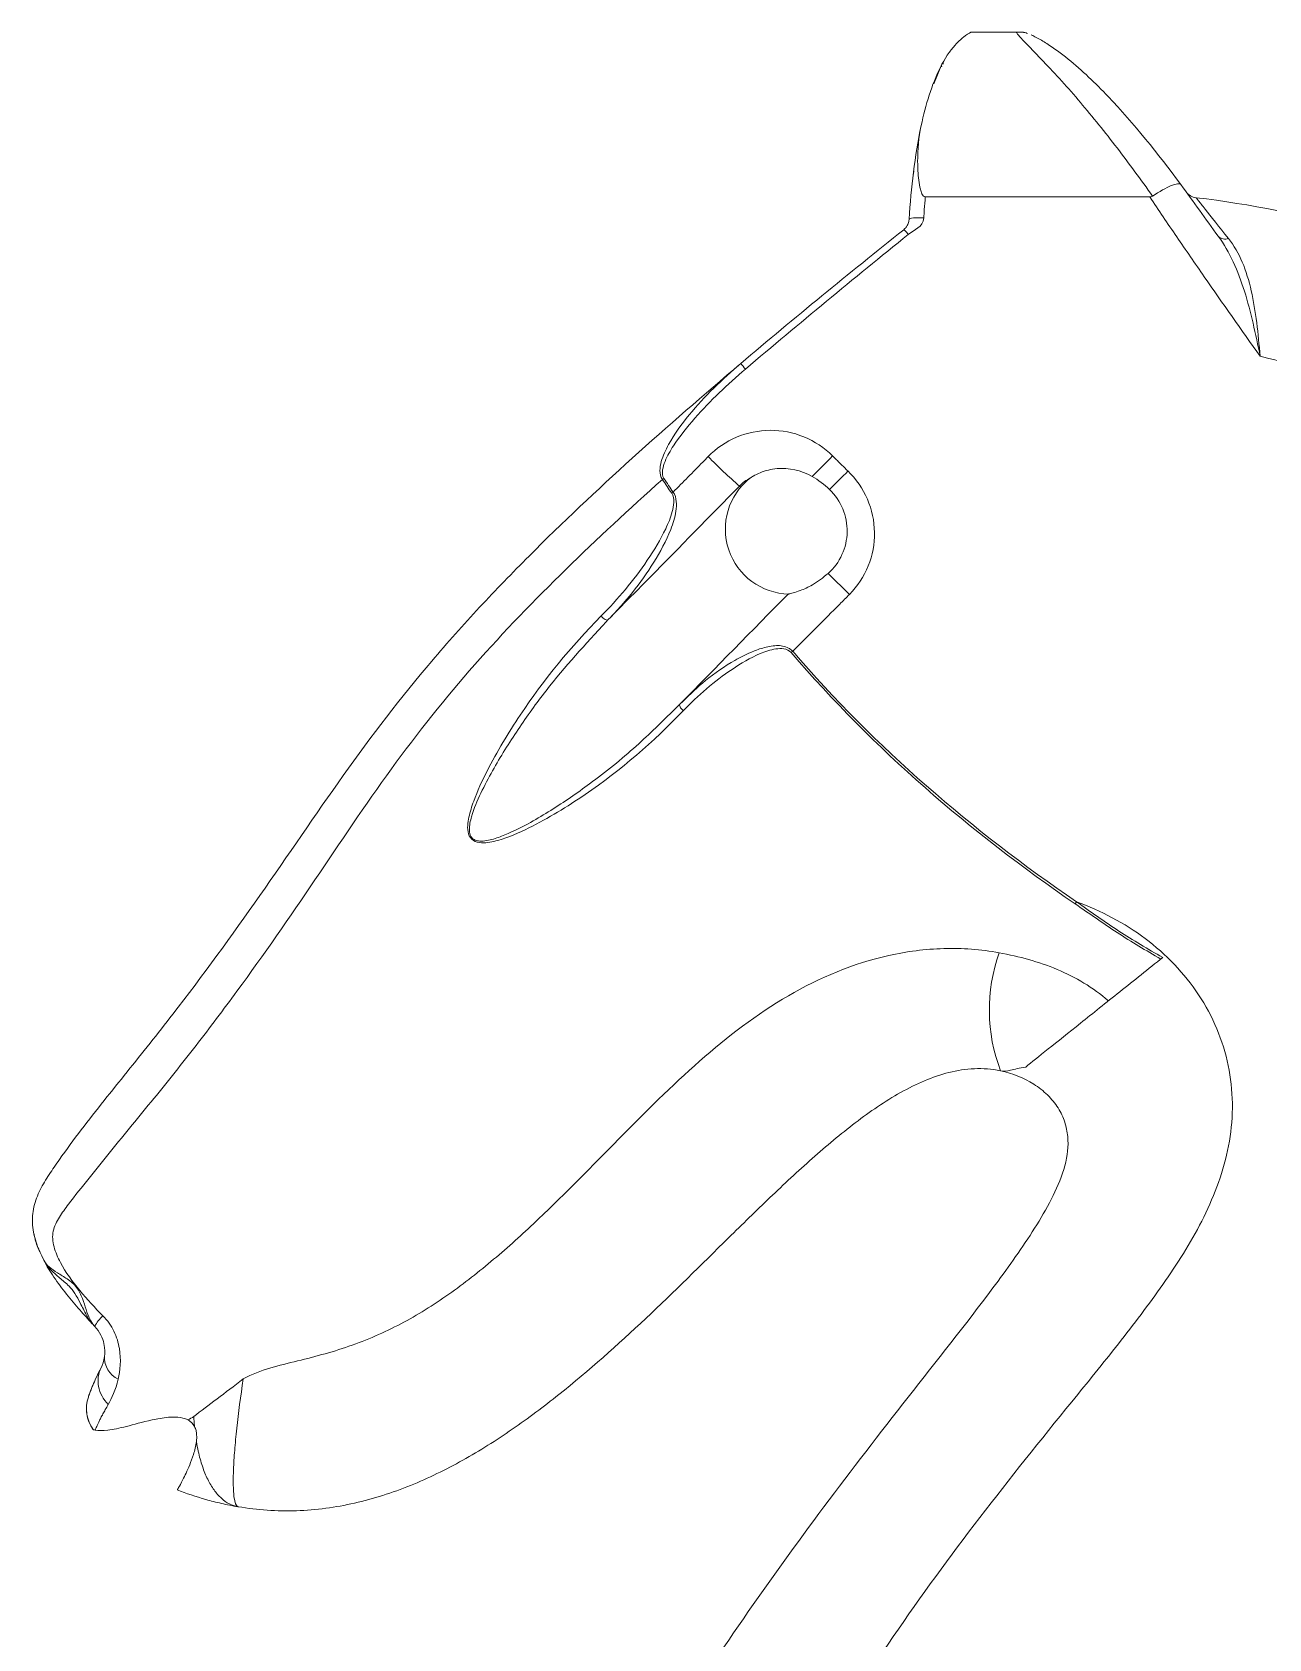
# Paper-space layout '_Left' of a CAD drawing. Header units: millimetres. Extents: x -15 to 40.7, y -14.6 to 59.
# Drawn here: x -14.69 to 2.24, y 37 to 59 of the extents above; entities that cross this region are included whole.
import ezdxf

# ---------------------------------------------------------------- set-up
doc = ezdxf.new("R2010")
doc.units = ezdxf.units.MM

psp = doc.layouts.new('_Left')

# ---------------------------------------------------------------- linework, layer by layer
at = {"color": 7, "linetype": 'Continuous', "lineweight": 15}
for p, q in [((-1.84, 59), (-1.221, 59)), ((-2.236, 58.56), (-2.346, 58.292)), ((-2.623, 57.096), (-2.635, 57.005)), ((0.609, 56.743), (-2.464, 56.743)), ((-6.064, 52.875), (-6.043, 52.888)), ((-5.937, 52.687), (-5.917, 52.701)), ((-5.009, 52.784), (-5.009, 52.784)), ((-3.794, 51.588), (-3.503, 51.301)), ((-6.811, 50.951), (-6.833, 50.926)), ((-6.764, 50.998), (-6.747, 51.016)), ((-4.28, 50.522), (-4.3, 50.504)), ((-5.895, 49.731), (-5.826, 49.796)), ((-5.826, 49.796), (-5.786, 49.834)), ((-13.758, 41.168), (-13.748, 41.15))]:
    psp.add_line(p, q, dxfattribs=at)
at = {"color": 8, "linetype": 'Continuous', "lineweight": 15}
psp.add_line((-4.992, 52.768), (-5.009, 52.784), dxfattribs=at)
at = {"color": 8, "linetype": 'Continuous', "lineweight": 15, "flags": 128}
for points in [[(-2.236, 58.56), (-2.24, 58.541), (-2.239, 58.526)], [(-2.211, 58.603), (-2.219, 58.579), (-2.22, 58.563)]]:
    psp.add_lwpolyline(points, dxfattribs=at)
at = {"color": 7, "linetype": 'Continuous', "lineweight": 15, "flags": 128}
for points in [[(-6.811, 50.951), (-6.816, 50.948), (-6.824, 50.948), (-6.835, 50.951), (-6.847, 50.957), (-6.861, 50.965), (-6.876, 50.976), (-6.891, 50.989), (-6.905, 51.003)], [(-5.826, 49.796), (-5.829, 49.791), (-5.83, 49.784), (-5.827, 49.774), (-5.822, 49.763), (-5.814, 49.75), (-5.804, 49.736), (-5.791, 49.722), (-5.778, 49.708)]]:
    psp.add_lwpolyline(points, dxfattribs=at)
at = {"color": 7, "linetype": 'Continuous', "lineweight": 15}
for centre, radius, start, end in [((1.268, 56.932), 0.2, 216.1621, 263.1686), ((1.641, 56.293), 0.128, 223.3358, 291.1071), ((-0.556, 58.123), 5.751, 219.5287, 220.5302), ((-21.15, 70.288), 24.402, 314.6079, 315.5401), ((-4.313, 52.195), 0.889, 128.3672, 268.7198), ((-21.841, 70.978), 25.673, 314.7263, 315.5221), ((0.734, 46.306), 1.376, 145.1144, 146.5021), ((0.743, 45.611), 2.33, 160.3593, 200.9361), ((-13.443, 41.089), 0.437, 130.1487, 154.2835), ((-13.369, 40.856), 0.335, 177.893, 243.7681), ((-13.451, 40.152), 0.5, 161.4431, 214.7145)]:
    psp.add_arc(centre, radius, start, end, dxfattribs=at)
at = {"color": 8, "linetype": 'Continuous', "lineweight": 15}
psp.add_arc((0.103, 58.609), 7.751, 224.3777, 228.7306, dxfattribs=at)
at = {"color": 7, "linetype": 'Continuous', "lineweight": 15}
for points, knots in [([(-2.521, 57.72), (-2.459, 58.005), (-2.376, 58.283), (-2.199, 58.634), (-2.13, 58.739), (-2.018, 58.865), (-1.979, 58.902), (-1.902, 58.962), (-1.865, 58.986), (-1.84, 59)], [0, 0, 0, 0, 0.5, 0.5, 0.75, 0.75, 0.875, 0.875, 1, 1, 1, 1]), ([(0.648, 56.754), (0.489, 56.979), (0.327, 57.199), (-0.002, 57.629), (-0.171, 57.839), (-0.511, 58.237), (-0.683, 58.427), (-0.929, 58.685), (-1.01, 58.768), (-1.148, 58.912), (-1.201, 58.974), (-1.222, 59)], [0, 0, 0, 0, 0.25, 0.25, 0.5, 0.5, 0.75, 0.75, 0.875, 0.875, 1, 1, 1, 1]), ([(-1.222, 59), (-1.212, 59), (-1.192, 59), (-1.165, 59), (-1.141, 59), (-1.122, 59), (-1.114, 59), (-1.119, 59), (-1.12, 59)], [0, 0, 0, 0, 0.1389662, 0.2780713, 0.4154462, 0.6262382, 0.963959, 1, 1, 1, 1]), ([(-1.065, 58.982), (-1.073, 58.985), (-1.091, 58.992), (-1.11, 58.994), (-1.121, 58.995)], [0, 0, 0, 0, 0.451294, 1, 1, 1, 1]), ([(-1.077, 58.986), (-1.08, 58.988), (-1.093, 58.993), (-1.108, 58.994), (-1.12, 58.995)], [0, 0, 0, 0, 0.215693, 1, 1, 1, 1]), ([(-1.005, 58.959), (-1.018, 58.965), (-1.019, 58.965), (-0.991, 58.952), (-0.969, 58.941), (-0.9, 58.904), (-0.85, 58.875), (-0.701, 58.78), (-0.602, 58.708), (-0.316, 58.477), (-0.135, 58.302), (0.393, 57.747), (0.72, 57.337), (1.034, 56.913)], [0, 0, 0, 0, 0.03125, 0.03125, 0.0625, 0.0625, 0.125, 0.125, 0.25, 0.25, 0.5, 0.5, 1, 1, 1, 1]), ([(-2.132, 58.727), (-2.129, 58.731), (-2.126, 58.735), (-2.126, 58.734), (-2.127, 58.733), (-2.127, 58.733)], [0, 0, 0, 0, 0.842609, 0.965836, 1, 1, 1, 1]), ([(-2.685, 56.438), (-2.671, 56.655), (-2.652, 56.869), (-2.6, 57.296), (-2.566, 57.509), (-2.521, 57.72)], [0, 0, 0, 0, 0.5, 0.5, 1, 1, 1, 1]), ([(-2.521, 57.72), (-2.555, 57.56), (-2.57, 57.394), (-2.568, 57.142), (-2.564, 57.057), (-2.548, 56.931), (-2.541, 56.889), (-2.525, 56.827), (-2.518, 56.806), (-2.505, 56.777), (-2.499, 56.767), (-2.485, 56.751), (-2.476, 56.743), (-2.464, 56.743)], [0, 0, 0, 0, 0.5, 0.5, 0.75, 0.75, 0.875, 0.875, 0.9375, 0.9375, 0.96875, 0.96875, 1, 1, 1, 1]), ([(0.648, 56.754), (0.742, 56.818), (0.833, 56.869), (0.973, 56.927), (1.02, 56.932), (1.034, 56.913)], [0, 0, 0, 0, 0.5, 0.5, 1, 1, 1, 1]), ([(-2.464, 56.743), (-2.464, 56.743), (-2.464, 56.743), (-2.464, 56.743), (-2.469, 56.686), (-2.474, 56.628), (-2.478, 56.571), (-2.48, 56.532), (-2.483, 56.494), (-2.486, 56.456)], [-0.00000006, -0.00000006, -0.00000006, -0.00000006, 0, 0, 0, 0.0001761032, 0.0001761032, 0.0001761032, 0.0002926438, 0.0002926438, 0.0002926438, 0.0002926438]), ([(0.609, 56.743), (0.616, 56.743), (0.624, 56.744), (0.631, 56.746), (0.637, 56.748), (0.643, 56.751), (0.648, 56.754)], [0, 0, 0, 0, 0.00002252998, 0.00002252998, 0.00002252998, 0.00004142278, 0.00004142278, 0.00004142278, 0.00004142278]), ([(2.122, 54.561), (1.865, 54.923), (1.609, 55.286), (1.23, 55.833), (1.104, 56.015), (0.855, 56.379), (0.733, 56.563), (0.609, 56.743)], [0, 0, 0, 0, 0.5, 0.5, 0.75, 0.75, 1, 1, 1, 1]), ([(1.245, 56.733), (1.991, 56.644), (2.721, 56.5), (4.141, 56.084), (4.832, 55.814), (5.833, 55.29), (6.158, 55.097), (6.778, 54.681), (7.075, 54.456), (7.642, 53.975), (7.913, 53.718), (8.427, 53.172), (8.671, 52.881), (9.348, 51.982), (9.731, 51.341), (10.219, 50.328), (10.368, 49.98), (10.635, 49.278), (10.753, 48.924), (11.07, 47.851), (11.23, 47.124), (11.469, 45.653), (11.546, 44.917), (11.68, 42.733), (11.645, 41.3), (11.477, 39.168), (11.401, 38.461), (11.216, 37.056), (11.108, 36.358), (10.862, 34.959), (10.724, 34.259), (10.422, 32.851), (10.256, 32.142), (9.9, 30.714), (9.709, 29.998), (9.407, 28.922), (9.303, 28.563), (9.09, 27.843), (8.982, 27.485), (8.871, 27.127)], [0, 0, 0, 0, 0.0625, 0.0625, 0.125, 0.125, 0.15625, 0.15625, 0.1875, 0.1875, 0.21875, 0.21875, 0.25, 0.25, 0.3125, 0.3125, 0.34375, 0.34375, 0.375, 0.375, 0.4375, 0.4375, 0.5, 0.5, 0.625, 0.625, 0.6875, 0.6875, 0.75, 0.75, 0.8125, 0.8125, 0.875, 0.875, 0.9375, 0.9375, 0.96875, 0.96875, 1, 1, 1, 1]), ([(1.245, 56.733), (1.245, 56.733), (1.256, 56.719), (1.298, 56.665), (1.33, 56.625), (1.448, 56.475), (1.559, 56.335), (1.687, 56.174)], [0, 0, 0, 0, 0.25, 0.25, 0.5, 0.5, 1, 1, 1, 1]), ([(-2.76, 56.295), (-2.754, 56.3), (-2.743, 56.31), (-2.728, 56.326), (-2.715, 56.345), (-2.703, 56.367), (-2.694, 56.39), (-2.687, 56.415), (-2.686, 56.432), (-2.685, 56.438)], [0, 0, 0, 0, 0.100477, 0.21688, 0.354359, 0.516062, 0.733633, 0.893711, 1, 1, 1, 1]), ([(-2.486, 56.456), (-2.532, 56.459), (-2.587, 56.459), (-2.665, 56.453), (-2.685, 56.446), (-2.685, 56.438)], [0, 0, 0, 0, 0.5, 0.5, 1, 1, 1, 1]), ([(-2.76, 56.295), (-2.758, 56.296), (-2.751, 56.291), (-2.727, 56.266), (-2.711, 56.247), (-2.697, 56.23)], [0, 0, 0, 0, 0.5, 0.5, 1, 1, 1, 1]), ([(1.548, 56.205), (1.627, 56.097), (1.694, 55.979), (1.812, 55.727), (1.863, 55.591), (1.995, 55.171), (2.059, 54.864), (2.122, 54.561)], [0, 0, 0, 0, 0.25, 0.25, 0.5, 0.5, 1, 1, 1, 1]), ([(1.687, 56.174), (1.763, 56.077), (1.826, 55.969), (1.928, 55.729), (1.968, 55.597), (2.031, 55.32), (2.055, 55.173), (2.093, 54.87), (2.107, 54.715), (2.122, 54.561)], [0, 0, 0, 0, 0.25, 0.25, 0.5, 0.5, 0.75, 0.75, 1, 1, 1, 1]), ([(7.567, 51.003), (7.246, 51.458), (6.877, 51.889), (6.071, 52.658), (5.634, 52.999), (4.928, 53.45), (4.682, 53.591), (4.186, 53.846), (3.935, 53.961), (3.173, 54.273), (2.652, 54.437), (2.122, 54.561)], [0, 0, 0, 0, 0.25, 0.25, 0.5, 0.5, 0.625, 0.625, 0.75, 0.75, 1, 1, 1, 1]), ([(-14.535, 42.186), (-14.614, 42.336), (-14.675, 42.496), (-14.695, 42.749), (-14.688, 42.833), (-14.651, 42.997), (-14.62, 43.075), (-14.548, 43.221), (-14.506, 43.29), (-14.416, 43.427), (-14.37, 43.495), (-14.226, 43.699), (-14.125, 43.836), (-13.815, 44.241), (-13.604, 44.502), (-13.184, 45.025), (-12.975, 45.286), (-12.359, 46.083), (-11.961, 46.628), (-11.192, 47.726), (-10.819, 48.28), (-10.049, 49.362), (-9.648, 49.886), (-9.008, 50.64), (-8.789, 50.885), (-8.345, 51.364), (-8.119, 51.597), (-7.432, 52.285), (-6.961, 52.728), (-5.993, 53.603), (-5.497, 54.034), (-4.991, 54.463)], [0, 0, 0, 0, 0.03125, 0.03125, 0.046875, 0.046875, 0.0625, 0.0625, 0.078125, 0.078125, 0.09375, 0.09375, 0.125, 0.125, 0.1875, 0.1875, 0.25, 0.25, 0.375, 0.375, 0.5, 0.5, 0.625, 0.625, 0.6875, 0.6875, 0.75, 0.75, 0.875, 0.875, 1, 1, 1, 1]), ([(-6.064, 52.875), (-6.089, 52.91), (-6.097, 52.953), (-6.098, 53.038), (-6.09, 53.079), (-6.056, 53.201), (-6.021, 53.279), (-5.901, 53.497), (-5.803, 53.631), (-5.487, 54.015), (-5.245, 54.247), (-4.991, 54.463)], [0, 0, 0, 0, 0.0625, 0.0625, 0.125, 0.125, 0.25, 0.25, 0.5, 0.5, 1, 1, 1, 1]), ([(-4.927, 54.386), (-5.172, 54.177), (-5.407, 53.956), (-5.725, 53.595), (-5.825, 53.471), (-5.956, 53.269), (-5.996, 53.198), (-6.042, 53.085), (-6.055, 53.047), (-6.067, 52.966), (-6.066, 52.923), (-6.043, 52.888)], [0, 0, 0, 0, 0.5, 0.5, 0.75, 0.75, 0.875, 0.875, 0.9375, 0.9375, 1, 1, 1, 1]), ([(-3.733, 53.197), (-3.847, 53.309), (-3.981, 53.398), (-4.272, 53.518), (-4.43, 53.549), (-4.745, 53.547), (-4.902, 53.515), (-5.193, 53.392), (-5.325, 53.302), (-5.437, 53.188)], [0, 0, 0, 0, 0.25, 0.25, 0.5, 0.5, 0.75, 0.75, 1, 1, 1, 1]), ([(-5.917, 52.701), (-5.781, 52.838), (-5.646, 52.976), (-5.51, 53.113), (-5.486, 53.138), (-5.461, 53.163), (-5.437, 53.188)], [0.0000128452, 0.0000128452, 0.0000128452, 0.0000128452, 0.0005920082, 0.0005920082, 0.0005920082, 0.0006972844, 0.0006972844, 0.0006972844, 0.0006972844]), ([(-4.014, 52.916), (-4.164, 53.001), (-4.334, 53.037), (-4.575, 53.016), (-4.654, 52.996), (-4.759, 52.954), (-4.792, 52.937), (-4.836, 52.911), (-4.849, 52.903), (-4.866, 52.891), (-4.867, 52.89), (-4.859, 52.895)], [0, 0, 0, 0, 0.5, 0.5, 0.75, 0.75, 0.875, 0.875, 0.9375, 0.9375, 1, 1, 1, 1]), ([(-3.733, 53.197), (-3.699, 53.163), (-3.664, 53.128), (-3.629, 53.094), (-3.594, 53.06), (-3.559, 53.025), (-3.524, 52.991)], [0, 0, 0, 0, 0.0001471172, 0.0001471172, 0.0001471172, 0.0002944823, 0.0002944823, 0.0002944823, 0.0002944823]), ([(-6.064, 52.875), (-6.516, 52.471), (-6.957, 52.063), (-7.814, 51.225), (-8.231, 50.795), (-9.035, 49.884), (-9.416, 49.407), (-10.135, 48.417), (-10.475, 47.904), (-11.168, 46.88), (-11.521, 46.37), (-12.074, 45.617), (-12.261, 45.369), (-12.64, 44.878), (-12.834, 44.637), (-13.226, 44.157), (-13.423, 43.916), (-13.72, 43.551), (-13.819, 43.428), (-14.012, 43.187), (-14.108, 43.068), (-14.242, 42.892), (-14.284, 42.834), (-14.358, 42.714), (-14.391, 42.651), (-14.421, 42.515), (-14.414, 42.44), (-14.375, 42.294), (-14.343, 42.222), (-14.235, 42.018), (-14.142, 41.891), (-13.942, 41.648), (-13.835, 41.534), (-13.725, 41.423)], [0, 0, 0, 0, 0.125, 0.125, 0.25, 0.25, 0.375, 0.375, 0.5, 0.5, 0.625, 0.625, 0.6875, 0.6875, 0.75, 0.75, 0.8125, 0.8125, 0.84375, 0.84375, 0.875, 0.875, 0.890625, 0.890625, 0.90625, 0.90625, 0.921875, 0.921875, 0.9375, 0.9375, 0.96875, 0.96875, 1, 1, 1, 1]), ([(-3.503, 51.301), (-3.28, 51.525), (-3.155, 51.835), (-3.162, 52.307), (-3.195, 52.463), (-3.32, 52.75), (-3.411, 52.88), (-3.524, 52.991)], [0, 0, 0, 0, 0.5, 0.5, 0.75, 0.75, 1, 1, 1, 1]), ([(-6.905, 51.003), (-6.672, 51.238), (-6.458, 51.493), (-6.178, 51.906), (-6.091, 52.048), (-5.983, 52.275), (-5.951, 52.353), (-5.918, 52.476), (-5.91, 52.518), (-5.907, 52.605), (-5.912, 52.65), (-5.937, 52.687)], [0, 0, 0, 0, 0.5, 0.5, 0.75, 0.75, 0.875, 0.875, 0.9375, 0.9375, 1, 1, 1, 1]), ([(-5.917, 52.701), (-5.89, 52.663), (-5.878, 52.619), (-5.869, 52.529), (-5.872, 52.485), (-5.892, 52.356), (-5.919, 52.272), (-6.012, 52.032), (-6.093, 51.884), (-6.361, 51.453), (-6.574, 51.19), (-6.811, 50.951)], [0, 0, 0, 0, 0.0625, 0.0625, 0.125, 0.125, 0.25, 0.25, 0.5, 0.5, 1, 1, 1, 1]), ([(-6.747, 51.016), (-6.575, 51.19), (-5.996, 51.779), (-5.417, 52.368), (-5.009, 52.783)], [0, 0, 0, 0, 0.295622, 1, 1, 1, 1]), ([(-3.794, 51.588), (-3.713, 51.66), (-3.65, 51.747), (-3.56, 51.944), (-3.536, 52.05), (-3.531, 52.372), (-3.619, 52.587), (-3.775, 52.738)], [0, 0, 0, 0, 0.25, 0.25, 0.5, 0.5, 1, 1, 1, 1]), ([(-4.333, 51.309), (-4.332, 51.308), (-4.328, 51.307), (-4.273, 51.321), (-4.165, 51.356), (-3.989, 51.434), (-3.865, 51.532), (-3.794, 51.588)], [0, 0, 0, 0, 0.068966, 0.214563, 0.397448, 0.65675, 1, 1, 1, 1]), ([(-3.503, 51.301), (-3.547, 51.257), (-3.591, 51.212), (-3.635, 51.168), (-3.85, 50.953), (-4.065, 50.737), (-4.28, 50.522)], [0, 0, 0, 0, 0.000187004, 0.000187004, 0.000187004, 0.00110031, 0.00110031, 0.00110031, 0.00110031]), ([(-5.778, 49.708), (-6.187, 49.282), (-6.632, 48.897), (-7.369, 48.393), (-7.623, 48.237), (-8.028, 48.037), (-8.168, 47.975), (-8.389, 47.913), (-8.464, 47.896), (-8.58, 47.902), (-8.619, 47.91), (-8.685, 47.951), (-8.708, 47.986), (-8.73, 48.06), (-8.732, 48.1), (-8.728, 48.176), (-8.722, 48.214), (-8.698, 48.326), (-8.674, 48.399), (-8.596, 48.611), (-8.533, 48.748), (-8.328, 49.15), (-8.174, 49.404), (-7.685, 50.137), (-7.317, 50.586), (-6.905, 51.003)], [0, 0, 0, 0, 0.25, 0.25, 0.375, 0.375, 0.4375, 0.4375, 0.46875, 0.46875, 0.484375, 0.484375, 0.5, 0.5, 0.515625, 0.515625, 0.53125, 0.53125, 0.5625, 0.5625, 0.625, 0.625, 0.75, 0.75, 1, 1, 1, 1]), ([(-4.3, 50.504), (-4.326, 50.533), (-4.363, 50.55), (-4.437, 50.562), (-4.475, 50.56), (-4.586, 50.544), (-4.657, 50.519), (-4.861, 50.433), (-4.989, 50.357), (-5.354, 50.111), (-5.575, 49.92), (-5.778, 49.708)], [0, 0, 0, 0, 0.0625, 0.0625, 0.125, 0.125, 0.25, 0.25, 0.5, 0.5, 1, 1, 1, 1]), ([(-0.395, 47.093), (-0.056, 46.971), (0.264, 46.801), (0.832, 46.375), (1.084, 46.113), (1.376, 45.673), (1.46, 45.516), (1.596, 45.19), (1.648, 45.023), (1.719, 44.683), (1.738, 44.509), (1.743, 44.158), (1.729, 43.985), (1.643, 43.475), (1.525, 43.141), (1.23, 42.526), (1.052, 42.238), (0.671, 41.679), (0.467, 41.408), (0.05, 40.873), (-0.163, 40.609), (-0.805, 39.82), (-1.23, 39.294), (-2.052, 38.228), (-2.45, 37.687), (-3.214, 36.581), (-3.581, 36.017), (-4.284, 34.862), (-4.621, 34.269), (-5.262, 33.065), (-5.566, 32.453), (-6.146, 31.207), (-6.423, 30.575), (-6.813, 29.609), (-6.938, 29.283), (-7.177, 28.623), (-7.29, 28.288), (-7.603, 27.28), (-7.778, 26.605), (-7.985, 25.592), (-8.044, 25.255), (-8.141, 24.606), (-8.18, 24.29), (-8.241, 23.68), (-8.262, 23.39), (-8.288, 22.848), (-8.293, 22.596), (-8.284, 22.123), (-8.271, 21.907), (-8.225, 21.512), (-8.192, 21.333), (-8.119, 21.086), (-8.091, 21.007), (-8.021, 20.857), (-7.98, 20.786), (-7.893, 20.687), (-7.86, 20.655), (-7.798, 20.61), (-7.776, 20.596), (-7.739, 20.575), (-7.726, 20.569), (-7.698, 20.556), (-7.683, 20.549), (-7.66, 20.544), (-7.655, 20.542), (-7.643, 20.543), (-7.638, 20.544), (-7.624, 20.547), (-7.616, 20.55), (-7.591, 20.558), (-7.542, 20.575), (-7.427, 20.614), (-7.327, 20.648), (-7.26, 20.67)], [0, 0, 0, 0, 0.03125, 0.03125, 0.0625, 0.0625, 0.078125, 0.078125, 0.09375, 0.09375, 0.109375, 0.109375, 0.125, 0.125, 0.15625, 0.15625, 0.1875, 0.1875, 0.21875, 0.21875, 0.25, 0.25, 0.3125, 0.3125, 0.375, 0.375, 0.4375, 0.4375, 0.5, 0.5, 0.5625, 0.5625, 0.625, 0.625, 0.65625, 0.65625, 0.6875, 0.6875, 0.75, 0.75, 0.78125, 0.78125, 0.8125, 0.8125, 0.84375, 0.84375, 0.875, 0.875, 0.90625, 0.90625, 0.9375, 0.9375, 0.953125, 0.953125, 0.96875, 0.96875, 0.976563, 0.976563, 0.980469, 0.980469, 0.982422, 0.982422, 0.984375, 0.984375, 0.984863, 0.984863, 0.985352, 0.985352, 0.986328, 0.986328, 0.988281, 0.992188, 1, 1, 1, 1]), ([(-0.395, 47.093), (-0.202, 46.958), (-0.012, 46.82), (0.381, 46.564), (0.584, 46.446), (0.788, 46.33)], [0, 0, 0, 0, 0.5, 0.5, 1, 1, 1, 1]), ([(0.761, 46.308), (0.56, 46.426), (0.359, 46.544), (-0.031, 46.799), (-0.221, 46.934), (-0.413, 47.065)], [0, 0, 0, 0, 0.5, 0.5, 1, 1, 1, 1]), ([(-11.803, 40.559), (-11.687, 40.625), (-11.564, 40.669), (-11.314, 40.744), (-11.187, 40.774), (-10.807, 40.868), (-10.555, 40.935), (-10.065, 41.11), (-9.829, 41.216), (-9.377, 41.458), (-9.16, 41.596), (-8.739, 41.897), (-8.535, 42.06), (-8.14, 42.397), (-7.948, 42.571), (-7.385, 43.105), (-7.025, 43.475), (-6.301, 44.209), (-5.936, 44.575), (-5.172, 45.247), (-4.773, 45.553), (-3.906, 46.057), (-3.451, 46.248), (-2.718, 46.412), (-2.464, 46.445), (-1.959, 46.459), (-1.705, 46.441), (-1.451, 46.394)], [0, 0, 0, 0, 0.03125, 0.03125, 0.0625, 0.0625, 0.125, 0.125, 0.1875, 0.1875, 0.25, 0.25, 0.3125, 0.3125, 0.375, 0.375, 0.5, 0.5, 0.625, 0.625, 0.75, 0.75, 0.875, 0.875, 0.9375, 0.9375, 1, 1, 1, 1]), ([(-1.451, 46.394), (-1.181, 46.344), (-0.912, 46.272), (-0.406, 46.061), (-0.168, 45.919), (0.045, 45.736)], [0, 0, 0, 0, 0.5, 0.5, 1, 1, 1, 1]), ([(-1.089, 44.83), (-1.011, 44.892), (-0.907, 44.976), (-0.652, 45.179), (-0.503, 45.298), (-0.17, 45.565), (0.01, 45.708), (0.392, 46.014), (0.59, 46.172), (0.788, 46.33)], [0, 0, 0, 0, 0.25, 0.25, 0.5, 0.5, 0.75, 0.75, 1, 1, 1, 1]), ([(-1.433, 44.778), (-1.555, 44.804), (-1.674, 44.812), (-1.909, 44.802), (-2.026, 44.783), (-2.367, 44.698), (-2.588, 44.6), (-3.017, 44.36), (-3.222, 44.219), (-3.623, 43.913), (-3.819, 43.748), (-4.209, 43.404), (-4.402, 43.223), (-4.782, 42.86), (-4.97, 42.676), (-5.533, 42.121), (-5.908, 41.749), (-6.676, 41.026), (-7.069, 40.674), (-7.689, 40.18), (-7.901, 40.021), (-8.339, 39.719), (-8.565, 39.576), (-9.03, 39.317), (-9.268, 39.2), (-9.763, 39), (-10.02, 38.918), (-10.539, 38.8), (-10.804, 38.764), (-11.207, 38.751), (-11.341, 38.753), (-11.608, 38.771), (-11.741, 38.787), (-11.874, 38.809)], [0, 0, 0, 0, 0.03125, 0.03125, 0.0625, 0.0625, 0.125, 0.125, 0.1875, 0.1875, 0.25, 0.25, 0.3125, 0.3125, 0.375, 0.375, 0.5, 0.5, 0.625, 0.625, 0.6875, 0.6875, 0.75, 0.75, 0.8125, 0.8125, 0.875, 0.875, 0.9375, 0.9375, 0.96875, 0.96875, 1, 1, 1, 1]), ([(-7.005, 20.48), (-7.166, 20.434), (-7.332, 20.405), (-7.668, 20.383), (-7.837, 20.39), (-8.168, 20.442), (-8.331, 20.485), (-8.565, 20.572), (-8.641, 20.604), (-8.787, 20.673), (-8.857, 20.71), (-9.065, 20.83), (-9.198, 20.922), (-9.442, 21.122), (-9.554, 21.231), (-9.757, 21.464), (-9.849, 21.587), (-10.009, 21.838), (-10.078, 21.966), (-10.255, 22.343), (-10.335, 22.589), (-10.455, 23.086), (-10.494, 23.336), (-10.539, 23.852), (-10.545, 24.117), (-10.527, 24.662), (-10.504, 24.944), (-10.427, 25.531), (-10.374, 25.832), (-10.242, 26.442), (-10.163, 26.753), (-9.894, 27.686), (-9.677, 28.301), (-9.321, 29.22), (-9.197, 29.525), (-8.943, 30.127), (-8.812, 30.425), (-8.411, 31.311), (-8.131, 31.893), (-7.546, 33.037), (-7.241, 33.601), (-6.608, 34.71), (-6.278, 35.257), (-5.259, 36.865), (-4.537, 37.896), (-3.402, 39.408), (-3.015, 39.906), (-2.236, 40.899), (-1.842, 41.393), (-1.281, 42.152), (-1.099, 42.409), (-0.856, 42.802), (-0.78, 42.934), (-0.648, 43.203), (-0.591, 43.341), (-0.517, 43.615), (-0.501, 43.746), (-0.52, 43.945), (-0.533, 44.01), (-0.576, 44.141), (-0.607, 44.207), (-0.685, 44.331), (-0.734, 44.392), (-0.847, 44.502), (-0.91, 44.552), (-1.115, 44.682), (-1.27, 44.744), (-1.433, 44.778)], [0, 0, 0, 0, 0.015625, 0.015625, 0.03125, 0.03125, 0.046875, 0.046875, 0.054688, 0.054688, 0.0625, 0.0625, 0.078125, 0.078125, 0.09375, 0.09375, 0.109375, 0.109375, 0.125, 0.125, 0.15625, 0.15625, 0.1875, 0.1875, 0.21875, 0.21875, 0.25, 0.25, 0.28125, 0.28125, 0.3125, 0.3125, 0.375, 0.375, 0.40625, 0.40625, 0.4375, 0.4375, 0.5, 0.5, 0.5625, 0.5625, 0.625, 0.625, 0.75, 0.75, 0.8125, 0.8125, 0.875, 0.875, 0.90625, 0.90625, 0.921875, 0.921875, 0.9375, 0.9375, 0.953125, 0.953125, 0.960938, 0.960938, 0.96875, 0.96875, 0.976563, 0.976563, 0.984375, 0.984375, 1, 1, 1, 1]), ([(-1.089, 44.83), (-1.134, 44.825), (-1.172, 44.816), (-1.239, 44.8), (-1.269, 44.792), (-1.35, 44.774), (-1.394, 44.77), (-1.433, 44.778)], [0, 0, 0, 0, 0.25, 0.25, 0.5, 0.5, 1, 1, 1, 1]), ([(-14.575, 42.273), (-14.585, 42.294), (-14.633, 42.387), (-14.659, 42.495), (-14.67, 42.541), (-14.67, 42.542), (-14.67, 42.542)], [0, 0, 0, 0, 0.137839, 0.620544, 0.955265, 1, 1, 1, 1]), ([(-14.535, 42.186), (-14.5, 42.118), (-14.432, 42.063), (-14.306, 41.985), (-14.26, 41.959), (-14.167, 41.896), (-14.121, 41.859), (-14.05, 41.765), (-14.025, 41.712), (-13.986, 41.608), (-13.971, 41.557), (-13.924, 41.415), (-13.892, 41.337), (-13.845, 41.287)], [0, 0, 0, 0, 0.25, 0.25, 0.375, 0.375, 0.5, 0.5, 0.625, 0.625, 0.75, 0.75, 1, 1, 1, 1]), ([(-14.53, 42.184), (-14.524, 42.171), (-14.501, 42.118), (-14.428, 42.039), (-14.318, 41.939), (-14.198, 41.846), (-14.1, 41.726), (-14.029, 41.584), (-13.957, 41.443), (-13.9, 41.344), (-13.863, 41.309), (-13.86, 41.306)], [0, 0, 0, 0, 0.039385, 0.159978, 0.295725, 0.44653, 0.553016, 0.681309, 0.853841, 0.984678, 1, 1, 1, 1]), ([(-13.837, 41.278), (-13.889, 41.334), (-13.995, 41.447), (-14.183, 41.665), (-14.358, 41.894), (-14.473, 42.065), (-14.511, 42.143), (-14.516, 42.153)], [0, 0, 0, 0, 0.235365, 0.474035, 0.716335, 0.963766, 1, 1, 1, 1]), ([(-13.725, 41.423), (-13.663, 41.361), (-13.612, 41.289), (-13.536, 41.133), (-13.513, 41.054), (-13.473, 40.818), (-13.489, 40.675), (-13.517, 40.555)], [0, 0, 0, 0, 0.25, 0.25, 0.5, 0.5, 1, 1, 1, 1]), ([(-13.704, 40.868), (-13.697, 40.914), (-13.695, 40.97), (-13.719, 41.079), (-13.733, 41.119), (-13.775, 41.202), (-13.803, 41.243), (-13.837, 41.278)], [0, 0, 0, 0, 0.5, 0.5, 0.75, 0.75, 1, 1, 1, 1]), ([(-13.925, 40.311), (-13.922, 40.319), (-13.917, 40.335), (-13.904, 40.369), (-13.888, 40.414), (-13.86, 40.481), (-13.818, 40.576), (-13.773, 40.667), (-13.751, 40.713)], [0, 0, 0, 0, 0.105417, 0.223322, 0.354278, 0.499024, 0.74249, 1, 1, 1, 1]), ([(-13.751, 40.713), (-13.773, 40.668), (-13.797, 40.621), (-13.813, 40.584), (-13.814, 40.582)], [0, 0, 0, 0, 0.962207, 1, 1, 1, 1]), ([(-13.751, 40.713), (-13.79, 40.636), (-13.802, 40.545), (-13.767, 40.366), (-13.721, 40.279), (-13.653, 40.209)], [0, 0, 0, 0, 0.5, 0.5, 1, 1, 1, 1]), ([(-13.752, 40.709), (-13.752, 40.709), (-13.752, 40.71), (-13.752, 40.71), (-13.752, 40.71)], [0, 0, 0, 0, 0.916985, 1, 1, 1, 1]), ([(-11.874, 38.809), (-11.901, 38.814), (-11.92, 38.861), (-11.936, 38.992), (-11.939, 39.046), (-11.941, 39.17), (-11.94, 39.243), (-11.934, 39.402), (-11.928, 39.489), (-11.913, 39.676), (-11.904, 39.778), (-11.87, 40.093), (-11.84, 40.32), (-11.803, 40.559)], [0, 0, 0, 0, 0.25, 0.25, 0.375, 0.375, 0.5, 0.5, 0.625, 0.625, 0.75, 0.75, 1, 1, 1, 1]), ([(-13.858, 39.866), (-13.902, 39.928), (-13.934, 40.003), (-13.957, 40.16), (-13.949, 40.241), (-13.925, 40.311)], [0, 0, 0, 0, 0.5, 0.5, 1, 1, 1, 1]), ([(-13.875, 40.442), (-13.884, 40.421), (-13.903, 40.374), (-13.913, 40.344), (-13.919, 40.327)], [0, 0, 0, 0, 0.4310934, 1, 1, 1, 1]), ([(-13.653, 40.209), (-13.667, 40.186), (-13.693, 40.14), (-13.726, 40.079), (-13.754, 40.025), (-13.777, 39.979), (-13.796, 39.94), (-13.811, 39.907), (-13.823, 39.88), (-13.829, 39.866), (-13.832, 39.859)], [0, 0, 0, 0, 0.142223, 0.27991, 0.412834, 0.540791, 0.663607, 0.781143, 0.893297, 1, 1, 1, 1]), ([(-12.471, 39.908), (-12.472, 39.912), (-12.472, 39.915), (-12.476, 39.959), (-12.479, 40), (-12.481, 40.042), (-12.481, 40.043), (-12.481, 40.045), (-12.481, 40.045), (-12.481, 40.046)], [0.93230515, 0.93230515, 0.93230515, 0.93230515, 0.9375, 0.9375, 0.99804688, 0.99804688, 0.99902344, 0.99902344, 1, 1, 1, 1]), ([(-13.858, 39.866), (-13.859, 39.866), (-13.861, 39.867), (-13.862, 39.867), (-13.862, 39.867), (-13.862, 39.867)], [0, 0, 0, 0, 0.489642, 0.982445, 1, 1, 1, 1]), ([(-13.832, 39.859), (-13.837, 39.86), (-13.847, 39.862), (-13.854, 39.865), (-13.858, 39.866)], [0, 0, 0, 0, 0.507463, 1, 1, 1, 1]), ([(-13.832, 39.859), (-13.788, 39.85), (-13.729, 39.849), (-13.585, 39.867), (-13.501, 39.885), (-13.303, 39.934), (-13.188, 39.967), (-12.982, 40.012), (-12.908, 40.026), (-12.786, 40.037), (-12.743, 40.038), (-12.653, 40.03), (-12.605, 40.021), (-12.56, 39.997)], [0, 0, 0, 0, 0.25, 0.25, 0.5, 0.5, 0.75, 0.75, 0.875, 0.875, 0.9375, 0.9375, 1, 1, 1, 1]), ([(-12.445, 39.702), (-12.443, 39.718), (-12.442, 39.732), (-12.441, 39.765), (-12.441, 39.782), (-12.444, 39.816), (-12.446, 39.834), (-12.455, 39.871), (-12.462, 39.89), (-12.471, 39.908)], [0, 0, 0, 0, 0.25, 0.25, 0.5, 0.5, 0.75, 0.75, 1, 1, 1, 1]), ([(-12.707, 39.039), (-12.707, 39.039), (-12.683, 39.078), (-12.605, 39.233), (-12.572, 39.299), (-12.52, 39.426), (-12.502, 39.473), (-12.468, 39.579), (-12.453, 39.637), (-12.445, 39.702)], [0, 0, 0, 0, 0.5, 0.5, 0.75, 0.75, 0.875, 0.875, 1, 1, 1, 1]), ([(-11.874, 38.809), (-11.957, 38.823), (-12.033, 38.862), (-12.139, 38.958), (-12.173, 38.996), (-12.235, 39.083), (-12.264, 39.131), (-12.317, 39.239), (-12.341, 39.299), (-12.385, 39.428), (-12.404, 39.496), (-12.429, 39.611), (-12.438, 39.656), (-12.445, 39.702)], [0, 0, 0, 0, 0.25, 0.25, 0.375, 0.375, 0.5, 0.5, 0.625, 0.625, 0.75, 0.75, 0.8247037, 0.8247037, 0.8247037, 0.8247037]), ([(-11.874, 38.809), (-11.952, 38.822), (-12.027, 38.837), (-12.174, 38.871), (-12.246, 38.889), (-12.454, 38.948), (-12.585, 38.992), (-12.707, 39.039)], [0, 0, 0, 0, 0.25, 0.25, 0.5, 0.5, 1, 1, 1, 1])]:
    psp.add_open_spline(points, degree=3, knots=knots, dxfattribs=at)
for points in [[(1.034, 56.913), (1.207, 56.679), (1.376, 56.442), (1.548, 56.205)], [(-2.697, 56.23), (-2.618, 56.294), (-2.494, 56.327), (-2.486, 56.456)], [(-4.991, 54.463), (-4.256, 55.086), (-3.51, 55.695), (-2.76, 56.295)], [(-2.697, 56.23), (-3.446, 55.624), (-4.191, 55.011), (-4.927, 54.386)], [(-5.937, 52.687), (-5.98, 52.749), (-6.022, 52.812), (-6.064, 52.875)], [(-6.043, 52.888), (-6.001, 52.826), (-5.959, 52.763), (-5.917, 52.701)], [(-5.009, 52.784), (-4.965, 52.829), (-4.915, 52.866), (-4.859, 52.895)], [(-3.775, 52.738), (-3.848, 52.809), (-3.928, 52.867), (-4.014, 52.916)], [(-5.826, 49.796), (-5.331, 50.3), (-4.835, 50.805), (-4.339, 51.309)], [(-0.413, 47.065), (-1.85, 48.049), (-3.16, 49.177), (-4.3, 50.504)], [(-4.28, 50.522), (-3.14, 49.199), (-1.83, 48.074), (-0.395, 47.093)], [(-13.837, 41.278), (-13.839, 41.281), (-13.842, 41.284), (-13.845, 41.287)], [(-13.751, 40.713), (-13.731, 40.752), (-13.713, 40.801), (-13.704, 40.868)], [(-13.517, 40.555), (-13.551, 40.408), (-13.603, 40.297), (-13.653, 40.209)], [(-12.481, 40.046), (-12.282, 40.195), (-12.056, 40.367), (-11.803, 40.559)], [(-12.56, 39.997), (-12.534, 40.012), (-12.507, 40.029), (-12.481, 40.046)], [(-12.471, 39.908), (-12.491, 39.945), (-12.524, 39.978), (-12.56, 39.997)]]:
    psp.add_open_spline(points, degree=3, dxfattribs=at)
at = {"color": 8, "linetype": 'Continuous', "lineweight": 15}
for points, knots in [([(-6.833, 50.926), (-7.116, 50.62), (-7.546, 50.153), (-8.046, 49.454), (-8.342, 48.984), (-8.554, 48.583), (-8.668, 48.315), (-8.713, 48.117), (-8.702, 48.018), (-8.677, 47.97), (-8.637, 47.937), (-8.581, 47.922), (-8.475, 47.923), (-8.33, 47.963), (-8.015, 48.092), (-7.585, 48.339), (-7.006, 48.737), (-6.435, 49.196), (-6.068, 49.559), (-5.895, 49.731)], [0, 0, 0, 0, 0.181845, 0.276538, 0.371735, 0.420766, 0.470238, 0.495722, 0.505575, 0.511752, 0.517882, 0.526745, 0.535804, 0.562696, 0.589646, 0.681455, 0.774522, 0.893757, 1, 1, 1, 1]), ([(-5.786, 49.834), (-5.684, 49.932), (-5.466, 50.144), (-5.147, 50.363), (-4.877, 50.502), (-4.687, 50.573), (-4.539, 50.604), (-4.417, 50.598), (-4.344, 50.575), (-4.3, 50.543), (-4.283, 50.525), (-4.28, 50.522)], [0, 0, 0, 0, 0.2434071, 0.5232401, 0.6612838, 0.7596525, 0.8683013, 0.9133421, 0.9607539, 0.9915735, 1, 1, 1, 1])]:
    psp.add_open_spline(points, degree=3, knots=knots, dxfattribs=at)

doc.saveas('drawing.dxf')
